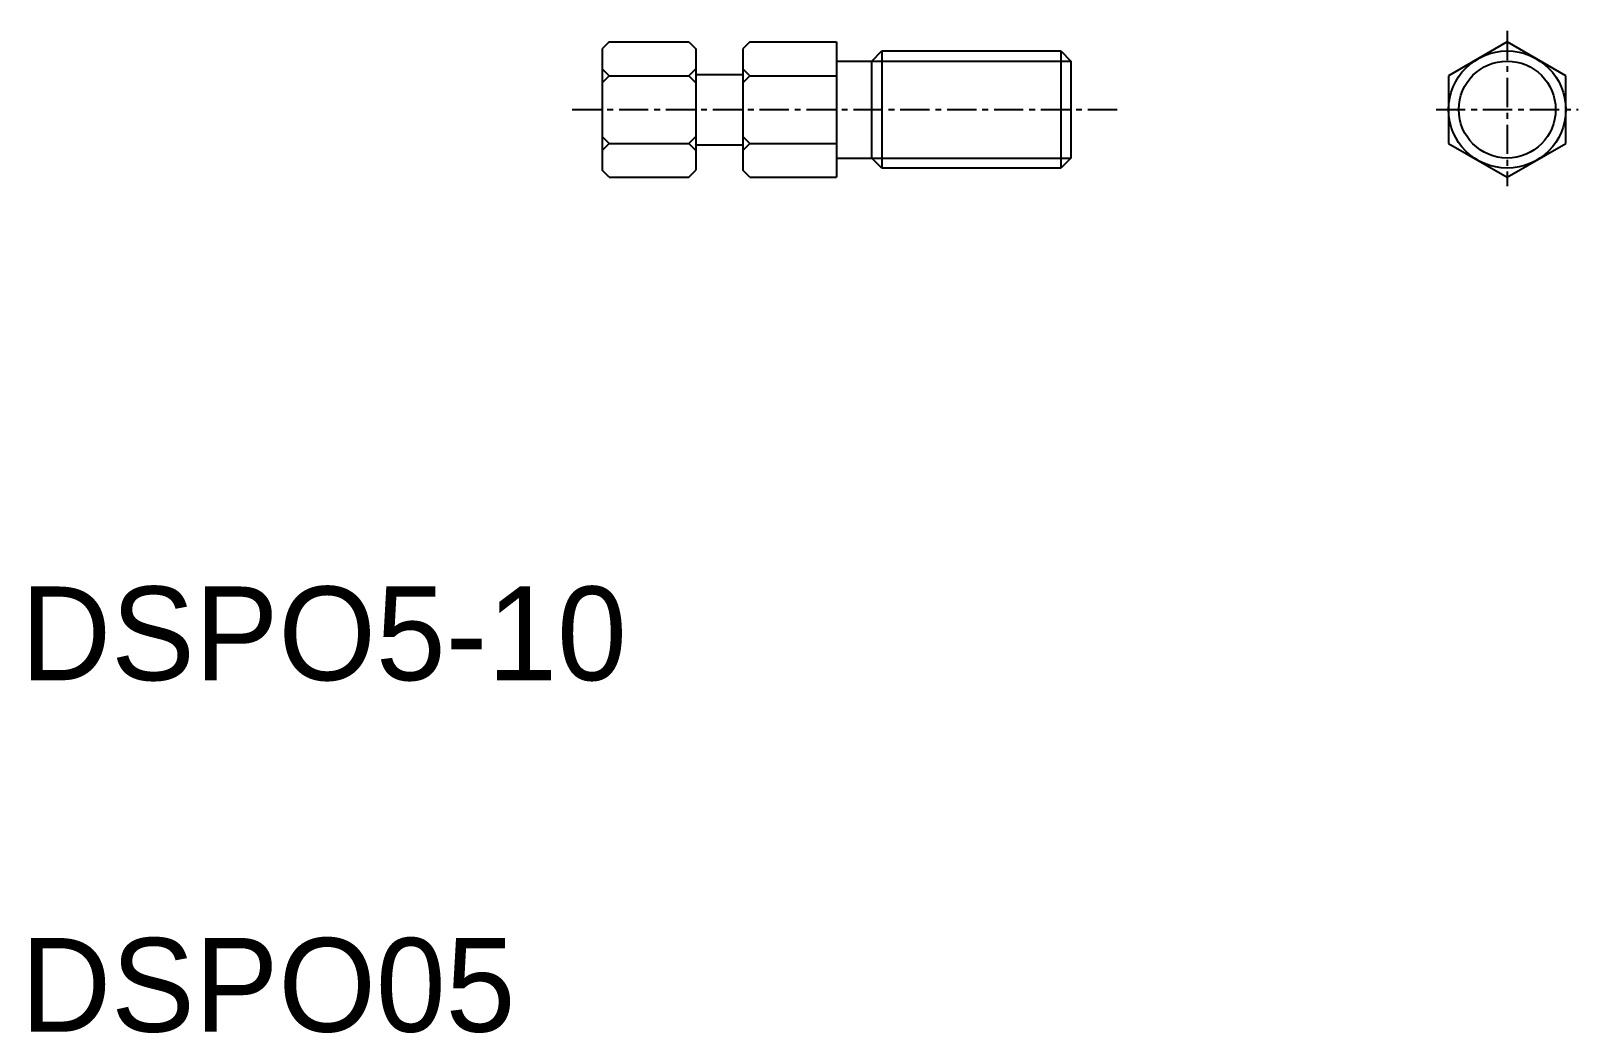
# Model space of a CAD drawing. Extents: x 10.4 to 76.5, y 9.9 to 52.7.
import ezdxf

# ---------------------------------------------------------------- set-up
doc = ezdxf.new("R2010")
doc.units = 0
doc.linetypes.add('CENTER', pattern=[2, 1.25, -0.25, 0.25, -0.25])
doc.layers.get('0').update_dxf_attribs({"linetype": 'CONTINUOUS'})
doc.layers.add('CENTER', color=1, linetype='CENTER')

msp = doc.modelspace()

# ---------------------------------------------------------------- linework, layer by layer
at = {"color": 7, "linetype": 'CONTINUOUS'}
for p, q in [((35.115, 52.239), (34.815, 51.939)), ((35.115, 52.239), (38.515, 52.239)), ((38.515, 52.239), (38.815, 51.939)), ((41.115, 52.239), (40.815, 51.939)), ((41.115, 52.239), (44.815, 52.239)), ((42.04, 52.239), (42.04, 52.239)), ((42.965, 52.239), (42.965, 52.239)), ((44.815, 52.239), (44.815, 46.465)), ((73.429, 52.239), (70.929, 50.795)), ((75.929, 50.795), (73.429, 52.239)), ((34.815, 51.939), (34.815, 46.765)), ((38.815, 51.939), (38.815, 46.765)), ((40.815, 51.939), (40.815, 46.765)), ((46.315, 51.419), (46.748, 51.852)), ((46.748, 51.852), (54.382, 51.852)), ((46.748, 51.852), (46.748, 46.852)), ((54.382, 51.852), (54.815, 51.419)), ((54.389, 51.845), (54.389, 46.845)), ((35.115, 50.795), (34.815, 51.095)), ((38.515, 50.795), (38.815, 51.095)), ((38.815, 50.852), (40.815, 50.852)), ((41.115, 50.795), (40.815, 51.095)), ((44.815, 51.419), (46.315, 51.419)), ((46.315, 47.285), (46.315, 51.419)), ((54.815, 51.419), (54.815, 47.285)), ((35.115, 50.795), (34.815, 50.495)), ((35.115, 50.795), (38.515, 50.795)), ((38.515, 50.795), (38.815, 50.495)), ((41.115, 50.795), (40.815, 50.495)), ((41.115, 50.795), (44.815, 50.795)), ((70.929, 50.795), (70.929, 47.909)), ((75.929, 47.909), (75.929, 50.795)), ((35.115, 47.909), (34.815, 48.209)), ((38.515, 47.909), (38.815, 48.209)), ((41.115, 47.909), (40.815, 48.209)), ((35.115, 47.909), (34.815, 47.609)), ((35.115, 47.909), (38.515, 47.909)), ((38.515, 47.909), (38.815, 47.609)), ((38.815, 47.852), (40.815, 47.852)), ((41.115, 47.909), (40.815, 47.609)), ((41.115, 47.909), (44.815, 47.909)), ((70.929, 47.909), (73.429, 46.465)), ((73.429, 46.465), (75.929, 47.909)), ((44.815, 47.277), (46.315, 47.277)), ((46.748, 46.852), (46.315, 47.285)), ((54.815, 47.285), (54.382, 46.852)), ((35.115, 46.465), (34.815, 46.765)), ((35.115, 46.465), (38.515, 46.465)), ((38.515, 46.465), (38.815, 46.765)), ((41.115, 46.465), (40.815, 46.765)), ((41.115, 46.465), (44.815, 46.465)), ((54.382, 46.852), (46.748, 46.852))]:
    msp.add_line(p, q, dxfattribs=at)
at = {"color": 3, "linetype": 'CONTINUOUS'}
for p, q in [((46.315, 51.419), (54.815, 51.419)), ((46.315, 47.285), (54.815, 47.285))]:
    msp.add_line(p, q, dxfattribs=at)
at = {"color": 7, "linetype": 'CONTINUOUS'}
msp.add_circle((73.429, 49.352), 2.5, dxfattribs=at)
at = {"color": 3, "linetype": 'CONTINUOUS'}
msp.add_circle((73.429, 49.352), 2.067, dxfattribs=at)
at = {"layer": 'CENTER', "color": 1, "linetype": 'CENTER'}
for p, q in [((73.429, 52.708), (73.429, 46.084)), ((33.532, 49.352), (56.865, 49.352)), ((70.392, 49.352), (76.453, 49.352))]:
    msp.add_line(p, q, dxfattribs=at)

# ---------------------------------------------------------------- texts
at = {"color": 7, "linetype": 'CONTINUOUS'}
for s, p in [('DSPO5-10', (10, 25)), ('DSPO05', (10, 10))]:
    msp.add_text(s, height=4, dxfattribs=at).set_placement(p)

doc.saveas('drawing.dxf')
